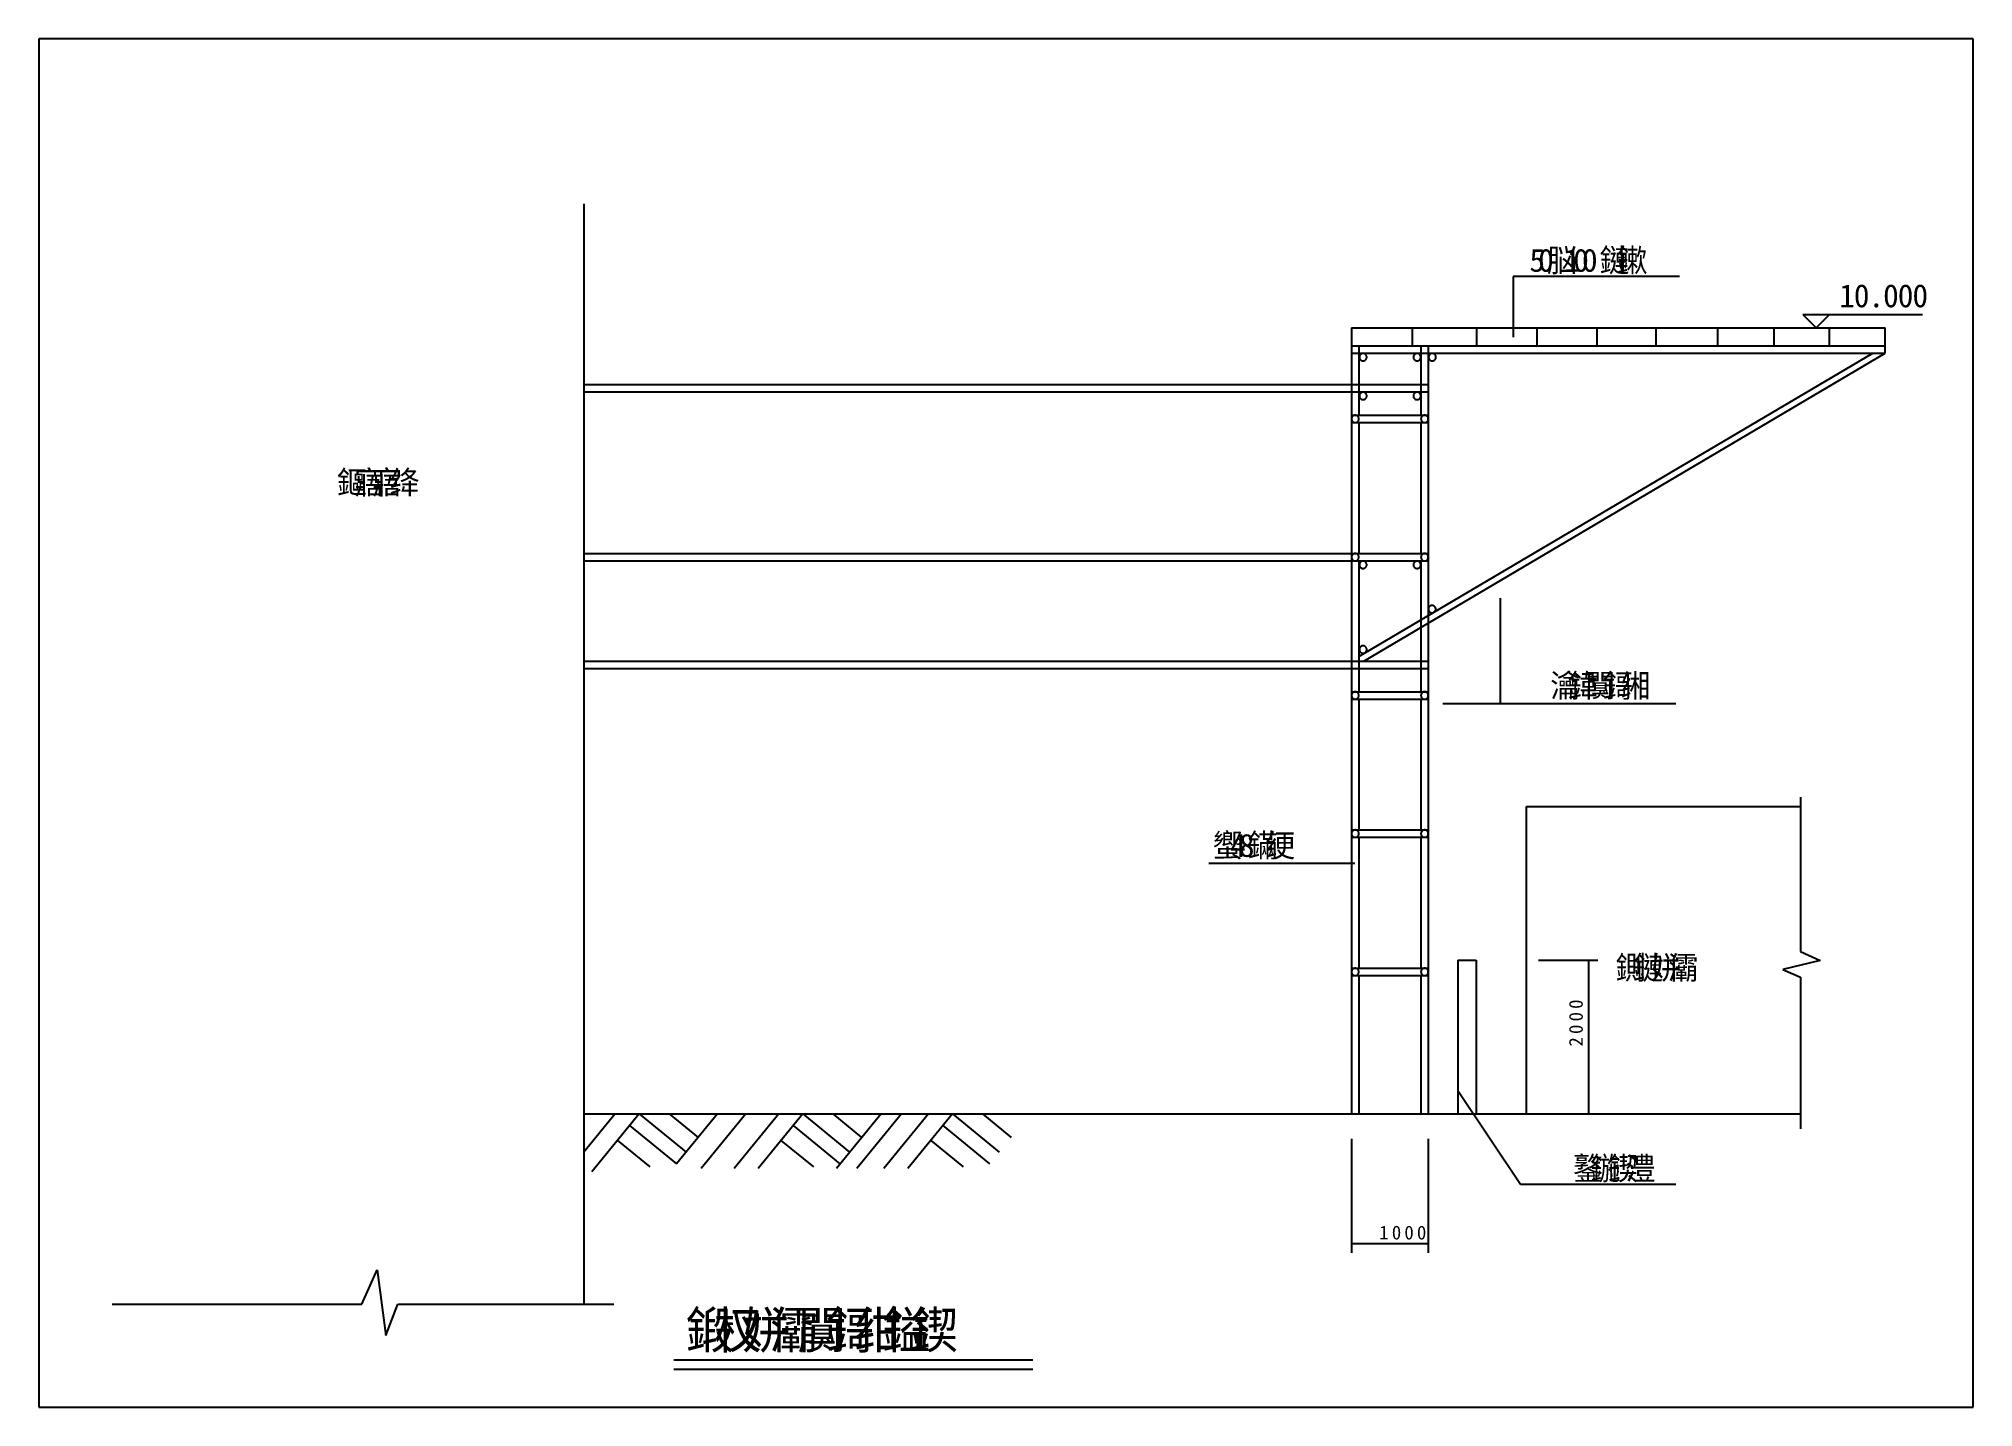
# Model space of a CAD drawing. Header units: metres. Extents: x 0 to 420, y 0 to 297.
import ezdxf

# ---------------------------------------------------------------- set-up
doc = ezdxf.new("R2010")
doc.units = ezdxf.units.M

msp = doc.modelspace()

# ---------------------------------------------------------------- linework, layer by layer
for p, q in [((420, 297), (0, 297)), ((0, 297), (0, 0)), ((420, 0), (420, 297)), ((118.35, 261.15), (118.35, 22.36)), ((356.25, 245.43), (320.07, 245.43)), ((320.07, 245.43), (320.07, 232.2)), ((382.98, 237.17), (408.98, 237.17)), ((382.98, 237.17), (385.9, 234.26)), ((388.81, 237.17), (385.9, 234.26)), ((285.01, 234.26), (285.01, 63.69)), ((285.01, 234.26), (400.88, 234.26)), ((298.28, 230.35), (298.28, 234.26)), ((312.22, 230.35), (312.22, 234.26)), ((325.29, 230.35), (325.29, 234.26)), ((338.37, 230.35), (338.37, 234.26)), ((351.16, 230.35), (351.16, 234.26)), ((364.53, 230.35), (364.53, 234.26)), ((376.74, 230.35), (376.74, 234.26)), ((388.81, 230.35), (388.81, 234.26)), ((400.88, 228.75), (400.88, 234.26)), ((285.01, 230.35), (400.88, 230.35)), ((285.01, 228.75), (400.88, 228.75)), ((286.61, 230.35), (286.61, 215.29)), ((286.61, 162.9), (398.17, 228.75)), ((287.72, 161.95), (400.88, 228.75)), ((300.08, 230.35), (300.08, 215.29)), ((301.68, 230.35), (301.68, 63.69)), ((118.35, 221.95), (301.68, 221.95)), ((118.35, 220.35), (301.68, 220.35)), ((285.01, 215.29), (301.68, 215.29)), ((285.01, 213.69), (301.68, 213.69)), ((286.61, 213.69), (286.61, 185.29)), ((300.08, 213.69), (300.08, 185.29)), ((118.35, 185.29), (301.68, 185.29)), ((118.35, 183.69), (301.68, 183.69)), ((286.61, 183.69), (286.61, 155.29)), ((300.08, 183.69), (300.08, 155.29)), ((317.34, 152.67), (317.34, 175.61)), ((118.35, 161.95), (301.68, 161.95)), ((118.35, 160.35), (301.68, 160.35)), ((285.01, 155.29), (301.68, 155.29)), ((285.01, 153.69), (301.68, 153.69)), ((286.61, 153.69), (286.61, 125.29)), ((300.08, 153.69), (300.08, 125.29)), ((355.45, 152.67), (304.83, 152.67)), ((323, 130.35), (382.46, 130.35)), ((323, 63.69), (323, 130.35)), ((382.46, 132.43), (382.46, 98.88)), ((285.01, 125.29), (301.68, 125.29)), ((285.01, 123.69), (301.68, 123.69)), ((286.61, 123.69), (286.61, 95.29)), ((300.08, 123.69), (300.08, 95.29)), ((254.02, 118.1), (285.76, 118.1)), ((308.09, 97.02), (308.09, 63.69)), ((308.09, 97.02), (312.09, 97.02)), ((312.09, 97.02), (312.09, 63.69)), ((325.57, 97.02), (338.47, 97.02)), ((336.47, 97.02), (336.47, 63.69)), ((386.78, 96.96), (378.62, 95.04)), ((382.46, 98.88), (386.78, 96.96)), ((285.01, 95.29), (301.68, 95.29)), ((285.01, 93.69), (301.68, 93.69)), ((286.61, 93.69), (286.61, 63.69)), ((300.08, 93.69), (300.08, 63.69)), ((378.62, 95.04), (382.46, 93.37)), ((382.46, 93.37), (382.46, 60.45)), ((308.09, 68.72), (321.7, 48.43)), ((118.35, 63.69), (382.46, 63.69)), ((125.17, 63.69), (118.35, 55.36)), ((130.38, 63.69), (120.1, 51.13)), ((130.38, 63.69), (140.55, 55.37)), ((136.9, 63.69), (143.16, 58.56)), ((147.36, 63.69), (138.45, 52.81)), ((153.54, 63.69), (143.85, 51.85)), ((160.65, 63.69), (150.96, 51.85)), ((165.87, 63.69), (156.17, 51.85)), ((165.87, 63.69), (176.03, 55.37)), ((172.38, 63.69), (178.64, 58.56)), ((182.89, 63.69), (173.2, 51.85)), ((187.28, 63.69), (177.59, 51.85)), ((193.15, 63.69), (183.46, 51.85)), ((198.36, 63.69), (188.67, 51.85)), ((198.36, 63.69), (208.53, 55.37)), ((204.88, 63.69), (211.14, 58.56)), ((325.37, 63.69), (338.47, 63.69)), ((128.29, 61.13), (138.45, 52.81)), ((163.77, 61.13), (173.93, 52.81)), ((196.27, 61.13), (206.43, 52.81)), ((125.67, 57.93), (132.71, 52.17)), ((161.15, 57.93), (168.19, 52.17)), ((193.65, 57.93), (200.69, 52.17)), ((285.01, 58.27), (285.01, 33.51)), ((301.68, 58.27), (301.68, 33.51)), ((321.7, 48.43), (355.42, 48.43)), ((285.01, 35.51), (301.68, 35.51)), ((70.12, 22.36), (73.5, 29.85)), ((73.5, 29.85), (75.37, 15.61)), ((15.94, 22.36), (70.12, 22.36)), ((75.37, 15.61), (78, 22.36)), ((78, 22.36), (124.87, 22.36)), ((137.87, 10.28), (215.81, 10.28)), ((137.87, 8.29), (215.81, 8.29)), ((0, 0), (420, 0))]:
    msp.add_line(p, q)
for points in [[(288.31, 227.88), (288.31, 227.96), (288.3, 228.04), (288.28, 228.11), (288.25, 228.19), (288.22, 228.26), (288.18, 228.32), (288.13, 228.39), (288.08, 228.45), (288.02, 228.5), (287.96, 228.55), (287.89, 228.59), (287.82, 228.62), (287.74, 228.65), (287.67, 228.66), (287.59, 228.68), (287.51, 228.68), (287.43, 228.68), (287.36, 228.66), (287.28, 228.65), (287.21, 228.62), (287.13, 228.59), (287.07, 228.55), (287, 228.5), (286.95, 228.45), (286.89, 228.39), (286.85, 228.32), (286.81, 228.26), (286.77, 228.19), (286.75, 228.11), (286.73, 228.04), (286.72, 227.96), (286.71, 227.88), (286.72, 227.8), (286.73, 227.72), (286.75, 227.65), (286.77, 227.57), (286.81, 227.5), (286.85, 227.44), (286.89, 227.37), (286.95, 227.31), (287, 227.26), (287.07, 227.21), (287.13, 227.17), (287.21, 227.14), (287.28, 227.11), (287.36, 227.1), (287.43, 227.08), (287.51, 227.08), (287.59, 227.08), (287.67, 227.1), (287.74, 227.11), (287.82, 227.14), (287.89, 227.17), (287.96, 227.21), (288.02, 227.26), (288.08, 227.31), (288.13, 227.37), (288.18, 227.44), (288.22, 227.5), (288.25, 227.57), (288.28, 227.65), (288.3, 227.72), (288.31, 227.8), (288.31, 227.88)], [(300.04, 227.88), (300.04, 227.96), (300.03, 228.04), (300.01, 228.11), (299.98, 228.19), (299.95, 228.26), (299.91, 228.32), (299.86, 228.39), (299.81, 228.45), (299.75, 228.5), (299.69, 228.55), (299.62, 228.59), (299.55, 228.62), (299.47, 228.65), (299.4, 228.66), (299.32, 228.68), (299.24, 228.68), (299.16, 228.68), (299.09, 228.66), (299.01, 228.65), (298.94, 228.62), (298.86, 228.59), (298.8, 228.55), (298.73, 228.5), (298.68, 228.45), (298.62, 228.39), (298.58, 228.32), (298.54, 228.26), (298.5, 228.19), (298.48, 228.11), (298.46, 228.04), (298.45, 227.96), (298.44, 227.88), (298.45, 227.8), (298.46, 227.72), (298.48, 227.65), (298.5, 227.57), (298.54, 227.5), (298.58, 227.44), (298.62, 227.37), (298.68, 227.31), (298.73, 227.26), (298.8, 227.21), (298.86, 227.17), (298.94, 227.14), (299.01, 227.11), (299.09, 227.1), (299.16, 227.08), (299.24, 227.08), (299.32, 227.08), (299.4, 227.1), (299.47, 227.11), (299.55, 227.14), (299.62, 227.17), (299.69, 227.21), (299.75, 227.26), (299.81, 227.31), (299.86, 227.37), (299.91, 227.44), (299.95, 227.5), (299.98, 227.57), (300.01, 227.65), (300.03, 227.72), (300.04, 227.8), (300.04, 227.88)], [(303.35, 227.88), (303.34, 227.96), (303.33, 228.04), (303.31, 228.11), (303.29, 228.19), (303.25, 228.26), (303.21, 228.32), (303.17, 228.39), (303.11, 228.45), (303.06, 228.5), (302.99, 228.55), (302.93, 228.59), (302.85, 228.62), (302.78, 228.65), (302.7, 228.66), (302.63, 228.68), (302.55, 228.68), (302.47, 228.68), (302.39, 228.66), (302.32, 228.65), (302.24, 228.62), (302.17, 228.59), (302.1, 228.55), (302.04, 228.5), (301.98, 228.45), (301.93, 228.39), (301.88, 228.32), (301.84, 228.26), (301.81, 228.19), (301.78, 228.11), (301.76, 228.04), (301.75, 227.96), (301.75, 227.88), (301.75, 227.8), (301.76, 227.72), (301.78, 227.65), (301.81, 227.57), (301.84, 227.5), (301.88, 227.44), (301.93, 227.37), (301.98, 227.31), (302.04, 227.26), (302.1, 227.21), (302.17, 227.17), (302.24, 227.14), (302.32, 227.11), (302.39, 227.1), (302.47, 227.08), (302.55, 227.08), (302.63, 227.08), (302.7, 227.1), (302.78, 227.11), (302.85, 227.14), (302.93, 227.17), (302.99, 227.21), (303.06, 227.26), (303.11, 227.31), (303.17, 227.37), (303.21, 227.44), (303.25, 227.5), (303.29, 227.57), (303.31, 227.65), (303.33, 227.72), (303.34, 227.8), (303.35, 227.88)], [(288.31, 219.47), (288.31, 219.55), (288.3, 219.63), (288.28, 219.7), (288.25, 219.78), (288.22, 219.85), (288.18, 219.92), (288.13, 219.98), (288.08, 220.04), (288.02, 220.09), (287.96, 220.14), (287.89, 220.18), (287.82, 220.21), (287.74, 220.24), (287.67, 220.26), (287.59, 220.27), (287.51, 220.27), (287.43, 220.27), (287.36, 220.26), (287.28, 220.24), (287.21, 220.21), (287.13, 220.18), (287.07, 220.14), (287, 220.09), (286.95, 220.04), (286.89, 219.98), (286.85, 219.92), (286.81, 219.85), (286.77, 219.78), (286.75, 219.7), (286.73, 219.63), (286.72, 219.55), (286.71, 219.47), (286.72, 219.39), (286.73, 219.31), (286.75, 219.24), (286.77, 219.16), (286.81, 219.09), (286.85, 219.03), (286.89, 218.96), (286.95, 218.9), (287, 218.85), (287.07, 218.81), (287.13, 218.77), (287.21, 218.73), (287.28, 218.71), (287.36, 218.69), (287.43, 218.67), (287.51, 218.67), (287.59, 218.67), (287.67, 218.69), (287.74, 218.71), (287.82, 218.73), (287.89, 218.77), (287.96, 218.81), (288.02, 218.85), (288.08, 218.9), (288.13, 218.96), (288.18, 219.03), (288.22, 219.09), (288.25, 219.16), (288.28, 219.24), (288.3, 219.31), (288.31, 219.39), (288.31, 219.47)], [(300.04, 219.47), (300.04, 219.55), (300.03, 219.63), (300.01, 219.7), (299.98, 219.78), (299.95, 219.85), (299.91, 219.92), (299.86, 219.98), (299.81, 220.04), (299.75, 220.09), (299.69, 220.14), (299.62, 220.18), (299.55, 220.21), (299.47, 220.24), (299.4, 220.26), (299.32, 220.27), (299.24, 220.27), (299.16, 220.27), (299.09, 220.26), (299.01, 220.24), (298.94, 220.21), (298.86, 220.18), (298.8, 220.14), (298.73, 220.09), (298.68, 220.04), (298.62, 219.98), (298.58, 219.92), (298.54, 219.85), (298.5, 219.78), (298.48, 219.7), (298.46, 219.63), (298.45, 219.55), (298.44, 219.47), (298.45, 219.39), (298.46, 219.31), (298.48, 219.24), (298.5, 219.16), (298.54, 219.09), (298.58, 219.03), (298.62, 218.96), (298.68, 218.9), (298.73, 218.85), (298.8, 218.81), (298.86, 218.77), (298.94, 218.73), (299.01, 218.71), (299.09, 218.69), (299.16, 218.67), (299.24, 218.67), (299.32, 218.67), (299.4, 218.69), (299.47, 218.71), (299.55, 218.73), (299.62, 218.77), (299.69, 218.81), (299.75, 218.85), (299.81, 218.9), (299.86, 218.96), (299.91, 219.03), (299.95, 219.09), (299.98, 219.16), (300.01, 219.24), (300.03, 219.31), (300.04, 219.39), (300.04, 219.47)], [(286.61, 214.49), (286.61, 214.57), (286.6, 214.64), (286.58, 214.72), (286.55, 214.79), (286.52, 214.86), (286.48, 214.93), (286.43, 214.99), (286.38, 215.05), (286.32, 215.11), (286.26, 215.15), (286.19, 215.19), (286.12, 215.23), (286.05, 215.25), (285.97, 215.27), (285.89, 215.28), (285.81, 215.29), (285.74, 215.28), (285.66, 215.27), (285.58, 215.25), (285.51, 215.23), (285.44, 215.19), (285.37, 215.15), (285.31, 215.11), (285.25, 215.05), (285.2, 214.99), (285.15, 214.93), (285.11, 214.86), (285.08, 214.79), (285.05, 214.72), (285.03, 214.64), (285.02, 214.57), (285.01, 214.49), (285.02, 214.41), (285.03, 214.33), (285.05, 214.25), (285.08, 214.18), (285.11, 214.11), (285.15, 214.04), (285.2, 213.98), (285.25, 213.92), (285.31, 213.87), (285.37, 213.82), (285.44, 213.78), (285.51, 213.75), (285.58, 213.72), (285.66, 213.7), (285.74, 213.69), (285.81, 213.69), (285.89, 213.69), (285.97, 213.7), (286.05, 213.72), (286.12, 213.75), (286.19, 213.78), (286.26, 213.82), (286.32, 213.87), (286.38, 213.92), (286.43, 213.98), (286.48, 214.04), (286.52, 214.11), (286.55, 214.18), (286.58, 214.25), (286.6, 214.33), (286.61, 214.41), (286.61, 214.49)], [(301.68, 214.49), (301.68, 214.57), (301.67, 214.64), (301.65, 214.72), (301.62, 214.79), (301.59, 214.86), (301.55, 214.93), (301.5, 214.99), (301.45, 215.05), (301.39, 215.11), (301.33, 215.15), (301.26, 215.19), (301.19, 215.23), (301.11, 215.25), (301.04, 215.27), (300.96, 215.28), (300.88, 215.29), (300.8, 215.28), (300.72, 215.27), (300.65, 215.25), (300.57, 215.23), (300.5, 215.19), (300.44, 215.15), (300.37, 215.11), (300.32, 215.05), (300.26, 214.99), (300.22, 214.93), (300.18, 214.86), (300.14, 214.79), (300.12, 214.72), (300.1, 214.64), (300.08, 214.57), (300.08, 214.49), (300.08, 214.41), (300.1, 214.33), (300.12, 214.25), (300.14, 214.18), (300.18, 214.11), (300.22, 214.04), (300.26, 213.98), (300.32, 213.92), (300.37, 213.87), (300.44, 213.82), (300.5, 213.78), (300.57, 213.75), (300.65, 213.72), (300.72, 213.7), (300.8, 213.69), (300.88, 213.69), (300.96, 213.69), (301.04, 213.7), (301.11, 213.72), (301.19, 213.75), (301.26, 213.78), (301.33, 213.82), (301.39, 213.87), (301.45, 213.92), (301.5, 213.98), (301.55, 214.04), (301.59, 214.11), (301.62, 214.18), (301.65, 214.25), (301.67, 214.33), (301.68, 214.41), (301.68, 214.49)], [(286.61, 184.49), (286.61, 184.57), (286.6, 184.64), (286.58, 184.72), (286.55, 184.79), (286.52, 184.86), (286.48, 184.93), (286.43, 184.99), (286.38, 185.05), (286.32, 185.11), (286.26, 185.15), (286.19, 185.19), (286.12, 185.23), (286.05, 185.25), (285.97, 185.27), (285.89, 185.28), (285.81, 185.29), (285.74, 185.28), (285.66, 185.27), (285.58, 185.25), (285.51, 185.23), (285.44, 185.19), (285.37, 185.15), (285.31, 185.11), (285.25, 185.05), (285.2, 184.99), (285.15, 184.93), (285.11, 184.86), (285.08, 184.79), (285.05, 184.72), (285.03, 184.64), (285.02, 184.57), (285.01, 184.49), (285.02, 184.41), (285.03, 184.33), (285.05, 184.25), (285.08, 184.18), (285.11, 184.11), (285.15, 184.04), (285.2, 183.98), (285.25, 183.92), (285.31, 183.87), (285.37, 183.82), (285.44, 183.78), (285.51, 183.75), (285.58, 183.72), (285.66, 183.7), (285.74, 183.69), (285.81, 183.69), (285.89, 183.69), (285.97, 183.7), (286.05, 183.72), (286.12, 183.75), (286.19, 183.78), (286.26, 183.82), (286.32, 183.87), (286.38, 183.92), (286.43, 183.98), (286.48, 184.04), (286.52, 184.11), (286.55, 184.18), (286.58, 184.25), (286.6, 184.33), (286.61, 184.41), (286.61, 184.49)], [(301.68, 184.49), (301.68, 184.57), (301.67, 184.64), (301.65, 184.72), (301.62, 184.79), (301.59, 184.86), (301.55, 184.93), (301.5, 184.99), (301.45, 185.05), (301.39, 185.11), (301.33, 185.15), (301.26, 185.19), (301.19, 185.23), (301.11, 185.25), (301.04, 185.27), (300.96, 185.28), (300.88, 185.29), (300.8, 185.28), (300.72, 185.27), (300.65, 185.25), (300.57, 185.23), (300.5, 185.19), (300.44, 185.15), (300.37, 185.11), (300.32, 185.05), (300.26, 184.99), (300.22, 184.93), (300.18, 184.86), (300.14, 184.79), (300.12, 184.72), (300.1, 184.64), (300.08, 184.57), (300.08, 184.49), (300.08, 184.41), (300.1, 184.33), (300.12, 184.25), (300.14, 184.18), (300.18, 184.11), (300.22, 184.04), (300.26, 183.98), (300.32, 183.92), (300.37, 183.87), (300.44, 183.82), (300.5, 183.78), (300.57, 183.75), (300.65, 183.72), (300.72, 183.7), (300.8, 183.69), (300.88, 183.69), (300.96, 183.69), (301.04, 183.7), (301.11, 183.72), (301.19, 183.75), (301.26, 183.78), (301.33, 183.82), (301.39, 183.87), (301.45, 183.92), (301.5, 183.98), (301.55, 184.04), (301.59, 184.11), (301.62, 184.18), (301.65, 184.25), (301.67, 184.33), (301.68, 184.41), (301.68, 184.49)], [(288.31, 182.83), (288.31, 182.91), (288.3, 182.99), (288.28, 183.06), (288.25, 183.14), (288.22, 183.21), (288.18, 183.28), (288.13, 183.34), (288.08, 183.4), (288.02, 183.45), (287.96, 183.5), (287.89, 183.54), (287.82, 183.57), (287.74, 183.6), (287.67, 183.62), (287.59, 183.63), (287.51, 183.63), (287.43, 183.63), (287.36, 183.62), (287.28, 183.6), (287.21, 183.57), (287.13, 183.54), (287.07, 183.5), (287, 183.45), (286.95, 183.4), (286.89, 183.34), (286.85, 183.28), (286.81, 183.21), (286.77, 183.14), (286.75, 183.06), (286.73, 182.99), (286.72, 182.91), (286.71, 182.83), (286.72, 182.75), (286.73, 182.68), (286.75, 182.6), (286.77, 182.53), (286.81, 182.45), (286.85, 182.39), (286.89, 182.32), (286.95, 182.27), (287, 182.21), (287.07, 182.17), (287.13, 182.13), (287.21, 182.09), (287.28, 182.07), (287.36, 182.05), (287.43, 182.04), (287.51, 182.03), (287.59, 182.04), (287.67, 182.05), (287.74, 182.07), (287.82, 182.09), (287.89, 182.13), (287.96, 182.17), (288.02, 182.21), (288.08, 182.27), (288.13, 182.32), (288.18, 182.39), (288.22, 182.45), (288.25, 182.53), (288.28, 182.6), (288.3, 182.68), (288.31, 182.75), (288.31, 182.83)], [(300.04, 182.83), (300.04, 182.91), (300.03, 182.99), (300.01, 183.06), (299.98, 183.14), (299.95, 183.21), (299.91, 183.28), (299.86, 183.34), (299.81, 183.4), (299.75, 183.45), (299.69, 183.5), (299.62, 183.54), (299.55, 183.57), (299.47, 183.6), (299.4, 183.62), (299.32, 183.63), (299.24, 183.63), (299.16, 183.63), (299.09, 183.62), (299.01, 183.6), (298.94, 183.57), (298.86, 183.54), (298.8, 183.5), (298.73, 183.45), (298.68, 183.4), (298.62, 183.34), (298.58, 183.28), (298.54, 183.21), (298.5, 183.14), (298.48, 183.06), (298.46, 182.99), (298.45, 182.91), (298.44, 182.83), (298.45, 182.75), (298.46, 182.68), (298.48, 182.6), (298.5, 182.53), (298.54, 182.45), (298.58, 182.39), (298.62, 182.32), (298.68, 182.27), (298.73, 182.21), (298.8, 182.17), (298.86, 182.13), (298.94, 182.09), (299.01, 182.07), (299.09, 182.05), (299.16, 182.04), (299.24, 182.03), (299.32, 182.04), (299.4, 182.05), (299.47, 182.07), (299.55, 182.09), (299.62, 182.13), (299.69, 182.17), (299.75, 182.21), (299.81, 182.27), (299.86, 182.32), (299.91, 182.39), (299.95, 182.45), (299.98, 182.53), (300.01, 182.6), (300.03, 182.68), (300.04, 182.75), (300.04, 182.83)], [(303.3, 173.22), (303.29, 173.3), (303.28, 173.38), (303.26, 173.46), (303.24, 173.53), (303.2, 173.6), (303.16, 173.67), (303.12, 173.73), (303.06, 173.79), (303.01, 173.84), (302.94, 173.89), (302.88, 173.93), (302.8, 173.96), (302.73, 173.99), (302.65, 174.01), (302.58, 174.02), (302.5, 174.02), (302.42, 174.02), (302.34, 174.01), (302.27, 173.99), (302.19, 173.96), (302.12, 173.93), (302.05, 173.89), (301.99, 173.84), (301.93, 173.79), (301.88, 173.73), (301.83, 173.67), (301.79, 173.6), (301.76, 173.53), (301.73, 173.46), (301.71, 173.38), (301.7, 173.3), (301.7, 173.22), (301.7, 173.14), (301.71, 173.07), (301.73, 172.99), (301.76, 172.92), (301.79, 172.85), (301.83, 172.78), (301.88, 172.72), (301.93, 172.66), (301.99, 172.6), (302.05, 172.56), (302.12, 172.52), (302.19, 172.48), (302.27, 172.46), (302.34, 172.44), (302.42, 172.43), (302.5, 172.42), (302.58, 172.43), (302.65, 172.44), (302.73, 172.46), (302.8, 172.48), (302.88, 172.52), (302.94, 172.56), (303.01, 172.6), (303.06, 172.66), (303.12, 172.72), (303.16, 172.78), (303.2, 172.85), (303.24, 172.92), (303.26, 172.99), (303.28, 173.07), (303.29, 173.14), (303.3, 173.22)], [(288.31, 164.44), (288.31, 164.52), (288.3, 164.6), (288.28, 164.67), (288.25, 164.75), (288.22, 164.82), (288.18, 164.88), (288.13, 164.95), (288.08, 165.01), (288.02, 165.06), (287.96, 165.1), (287.89, 165.15), (287.82, 165.18), (287.74, 165.21), (287.67, 165.22), (287.59, 165.24), (287.51, 165.24), (287.43, 165.24), (287.36, 165.22), (287.28, 165.21), (287.21, 165.18), (287.13, 165.15), (287.07, 165.1), (287, 165.06), (286.95, 165.01), (286.89, 164.95), (286.85, 164.88), (286.81, 164.82), (286.77, 164.75), (286.75, 164.67), (286.73, 164.6), (286.72, 164.52), (286.71, 164.44), (286.72, 164.36), (286.73, 164.28), (286.75, 164.21), (286.77, 164.13), (286.81, 164.06), (286.85, 164), (286.89, 163.93), (286.95, 163.87), (287, 163.82), (287.07, 163.77), (287.13, 163.73), (287.21, 163.7), (287.28, 163.67), (287.36, 163.66), (287.43, 163.64), (287.51, 163.64), (287.59, 163.64), (287.67, 163.66), (287.74, 163.67), (287.82, 163.7), (287.89, 163.73), (287.96, 163.77), (288.02, 163.82), (288.08, 163.87), (288.13, 163.93), (288.18, 164), (288.22, 164.06), (288.25, 164.13), (288.28, 164.21), (288.3, 164.28), (288.31, 164.36), (288.31, 164.44)], [(286.61, 154.49), (286.61, 154.57), (286.6, 154.64), (286.58, 154.72), (286.55, 154.79), (286.52, 154.86), (286.48, 154.93), (286.43, 154.99), (286.38, 155.05), (286.32, 155.11), (286.26, 155.15), (286.19, 155.19), (286.12, 155.23), (286.05, 155.25), (285.97, 155.27), (285.89, 155.28), (285.81, 155.29), (285.74, 155.28), (285.66, 155.27), (285.58, 155.25), (285.51, 155.23), (285.44, 155.19), (285.37, 155.15), (285.31, 155.11), (285.25, 155.05), (285.2, 154.99), (285.15, 154.93), (285.11, 154.86), (285.08, 154.79), (285.05, 154.72), (285.03, 154.64), (285.02, 154.57), (285.01, 154.49), (285.02, 154.41), (285.03, 154.33), (285.05, 154.25), (285.08, 154.18), (285.11, 154.11), (285.15, 154.04), (285.2, 153.98), (285.25, 153.92), (285.31, 153.87), (285.37, 153.82), (285.44, 153.78), (285.51, 153.75), (285.58, 153.72), (285.66, 153.7), (285.74, 153.69), (285.81, 153.69), (285.89, 153.69), (285.97, 153.7), (286.05, 153.72), (286.12, 153.75), (286.19, 153.78), (286.26, 153.82), (286.32, 153.87), (286.38, 153.92), (286.43, 153.98), (286.48, 154.04), (286.52, 154.11), (286.55, 154.18), (286.58, 154.25), (286.6, 154.33), (286.61, 154.41), (286.61, 154.49)], [(301.68, 154.49), (301.68, 154.57), (301.67, 154.64), (301.65, 154.72), (301.62, 154.79), (301.59, 154.86), (301.55, 154.93), (301.5, 154.99), (301.45, 155.05), (301.39, 155.11), (301.33, 155.15), (301.26, 155.19), (301.19, 155.23), (301.11, 155.25), (301.04, 155.27), (300.96, 155.28), (300.88, 155.29), (300.8, 155.28), (300.72, 155.27), (300.65, 155.25), (300.57, 155.23), (300.5, 155.19), (300.44, 155.15), (300.37, 155.11), (300.32, 155.05), (300.26, 154.99), (300.22, 154.93), (300.18, 154.86), (300.14, 154.79), (300.12, 154.72), (300.1, 154.64), (300.08, 154.57), (300.08, 154.49), (300.08, 154.41), (300.1, 154.33), (300.12, 154.25), (300.14, 154.18), (300.18, 154.11), (300.22, 154.04), (300.26, 153.98), (300.32, 153.92), (300.37, 153.87), (300.44, 153.82), (300.5, 153.78), (300.57, 153.75), (300.65, 153.72), (300.72, 153.7), (300.8, 153.69), (300.88, 153.69), (300.96, 153.69), (301.04, 153.7), (301.11, 153.72), (301.19, 153.75), (301.26, 153.78), (301.33, 153.82), (301.39, 153.87), (301.45, 153.92), (301.5, 153.98), (301.55, 154.04), (301.59, 154.11), (301.62, 154.18), (301.65, 154.25), (301.67, 154.33), (301.68, 154.41), (301.68, 154.49)], [(286.61, 124.49), (286.61, 124.57), (286.6, 124.64), (286.58, 124.72), (286.55, 124.79), (286.52, 124.86), (286.48, 124.93), (286.43, 124.99), (286.38, 125.05), (286.32, 125.11), (286.26, 125.15), (286.19, 125.19), (286.12, 125.23), (286.05, 125.25), (285.97, 125.27), (285.89, 125.28), (285.81, 125.29), (285.74, 125.28), (285.66, 125.27), (285.58, 125.25), (285.51, 125.23), (285.44, 125.19), (285.37, 125.15), (285.31, 125.11), (285.25, 125.05), (285.2, 124.99), (285.15, 124.93), (285.11, 124.86), (285.08, 124.79), (285.05, 124.72), (285.03, 124.64), (285.02, 124.57), (285.01, 124.49), (285.02, 124.41), (285.03, 124.33), (285.05, 124.25), (285.08, 124.18), (285.11, 124.11), (285.15, 124.04), (285.2, 123.98), (285.25, 123.92), (285.31, 123.87), (285.37, 123.82), (285.44, 123.78), (285.51, 123.75), (285.58, 123.72), (285.66, 123.7), (285.74, 123.69), (285.81, 123.69), (285.89, 123.69), (285.97, 123.7), (286.05, 123.72), (286.12, 123.75), (286.19, 123.78), (286.26, 123.82), (286.32, 123.87), (286.38, 123.92), (286.43, 123.98), (286.48, 124.04), (286.52, 124.11), (286.55, 124.18), (286.58, 124.25), (286.6, 124.33), (286.61, 124.41), (286.61, 124.49)], [(301.68, 124.49), (301.68, 124.57), (301.67, 124.64), (301.65, 124.72), (301.62, 124.79), (301.59, 124.86), (301.55, 124.93), (301.5, 124.99), (301.45, 125.05), (301.39, 125.11), (301.33, 125.15), (301.26, 125.19), (301.19, 125.23), (301.11, 125.25), (301.04, 125.27), (300.96, 125.28), (300.88, 125.29), (300.8, 125.28), (300.72, 125.27), (300.65, 125.25), (300.57, 125.23), (300.5, 125.19), (300.44, 125.15), (300.37, 125.11), (300.32, 125.05), (300.26, 124.99), (300.22, 124.93), (300.18, 124.86), (300.14, 124.79), (300.12, 124.72), (300.1, 124.64), (300.08, 124.57), (300.08, 124.49), (300.08, 124.41), (300.1, 124.33), (300.12, 124.25), (300.14, 124.18), (300.18, 124.11), (300.22, 124.04), (300.26, 123.98), (300.32, 123.92), (300.37, 123.87), (300.44, 123.82), (300.5, 123.78), (300.57, 123.75), (300.65, 123.72), (300.72, 123.7), (300.8, 123.69), (300.88, 123.69), (300.96, 123.69), (301.04, 123.7), (301.11, 123.72), (301.19, 123.75), (301.26, 123.78), (301.33, 123.82), (301.39, 123.87), (301.45, 123.92), (301.5, 123.98), (301.55, 124.04), (301.59, 124.11), (301.62, 124.18), (301.65, 124.25), (301.67, 124.33), (301.68, 124.41), (301.68, 124.49)], [(286.61, 94.49), (286.61, 94.57), (286.6, 94.64), (286.58, 94.72), (286.55, 94.79), (286.52, 94.86), (286.48, 94.93), (286.43, 94.99), (286.38, 95.05), (286.32, 95.11), (286.26, 95.15), (286.19, 95.19), (286.12, 95.23), (286.05, 95.25), (285.97, 95.27), (285.89, 95.28), (285.81, 95.29), (285.74, 95.28), (285.66, 95.27), (285.58, 95.25), (285.51, 95.23), (285.44, 95.19), (285.37, 95.15), (285.31, 95.11), (285.25, 95.05), (285.2, 94.99), (285.15, 94.93), (285.11, 94.86), (285.08, 94.79), (285.05, 94.72), (285.03, 94.64), (285.02, 94.57), (285.01, 94.49), (285.02, 94.41), (285.03, 94.33), (285.05, 94.25), (285.08, 94.18), (285.11, 94.11), (285.15, 94.04), (285.2, 93.98), (285.25, 93.92), (285.31, 93.87), (285.37, 93.82), (285.44, 93.78), (285.51, 93.75), (285.58, 93.72), (285.66, 93.7), (285.74, 93.69), (285.81, 93.69), (285.89, 93.69), (285.97, 93.7), (286.05, 93.72), (286.12, 93.75), (286.19, 93.78), (286.26, 93.82), (286.32, 93.87), (286.38, 93.92), (286.43, 93.98), (286.48, 94.04), (286.52, 94.11), (286.55, 94.18), (286.58, 94.25), (286.6, 94.33), (286.61, 94.41), (286.61, 94.49)], [(301.68, 94.49), (301.68, 94.57), (301.67, 94.64), (301.65, 94.72), (301.62, 94.79), (301.59, 94.86), (301.55, 94.93), (301.5, 94.99), (301.45, 95.05), (301.39, 95.11), (301.33, 95.15), (301.26, 95.19), (301.19, 95.23), (301.11, 95.25), (301.04, 95.27), (300.96, 95.28), (300.88, 95.29), (300.8, 95.28), (300.72, 95.27), (300.65, 95.25), (300.57, 95.23), (300.5, 95.19), (300.44, 95.15), (300.37, 95.11), (300.32, 95.05), (300.26, 94.99), (300.22, 94.93), (300.18, 94.86), (300.14, 94.79), (300.12, 94.72), (300.1, 94.64), (300.08, 94.57), (300.08, 94.49), (300.08, 94.41), (300.1, 94.33), (300.12, 94.25), (300.14, 94.18), (300.18, 94.11), (300.22, 94.04), (300.26, 93.98), (300.32, 93.92), (300.37, 93.87), (300.44, 93.82), (300.5, 93.78), (300.57, 93.75), (300.65, 93.72), (300.72, 93.7), (300.8, 93.69), (300.88, 93.69), (300.96, 93.69), (301.04, 93.7), (301.11, 93.72), (301.19, 93.75), (301.26, 93.78), (301.33, 93.82), (301.39, 93.87), (301.45, 93.92), (301.5, 93.98), (301.55, 94.04), (301.59, 94.11), (301.62, 94.18), (301.65, 94.25), (301.67, 94.33), (301.68, 94.41), (301.68, 94.49)]]:
    msp.add_lwpolyline(points)

# ---------------------------------------------------------------- texts
for s, height, p in [('脳', 5, (327.44, 246.42)), ('鏈', 5, (338.85, 246.42)), ('鏉', 5, (342.65, 246.42)), ('5', 5, (323.63, 246.42)), ('0', 5, (325.53, 246.42)), ('1', 5, (331.24, 246.42)), ('0', 5, (333.14, 246.42)), ('0', 5, (335.04, 246.42)), ('0', 5, (394.06, 238.72)), ('0', 5, (400.42, 238.72)), ('0', 5, (403.6, 238.72)), ('0', 5, (406.79, 238.72)), ('1', 5, (390.88, 238.72)), ('.', 5, (397.24, 238.72)), ('鏂', 5, (64.76, 198.2)), ('寤', 5, (68.56, 198.2)), ('寤', 5, (72.37, 198.2)), ('绛', 5, (76.17, 198.2)), ('瀹', 5, (328.17, 154.11)), ('鍏', 5, (331.97, 154.11)), ('鎶', 5, (339.58, 154.11)), ('缃', 5, (343.38, 154.11)), ('闃', 5, (335.77, 154.11)), ('蠁', 5, (254.85, 119.45)), ('4', 5, (258.66, 119.45)), ('8', 5, (260.56, 119.45)), ('鏋', 5, (262.46, 119.45)), ('绠', 5, (266.27, 119.45)), ('鍘', 5, (342.36, 92.9)), ('鏈', 5, (346.16, 92.9)), ('姘', 5, (349.97, 92.9)), ('灞', 5, (353.77, 92.9)), ('鐜', 5, (333.09, 49.34)), ('鍦', 5, (336.89, 49.34)), ('鍥', 5, (340.69, 49.34)), ('澧', 5, (344.5, 49.34)), ('1', 3, (291.03, 36.42)), ('0', 3, (293.76, 36.42)), ('0', 3, (296.48, 36.42)), ('0', 3, (299.21, 36.42)), ('鍛', 8, (140.5, 12.77)), ('杈', 8, (146.59, 12.77)), ('姘', 8, (152.68, 12.77)), ('灞', 8, (158.77, 12.77)), ('闃', 8, (164.85, 12.77)), ('鎶', 8, (170.94, 12.77)), ('绀', 8, (177.03, 12.77)), ('鎰', 8, (183.11, 12.77)), ('鍥', 8, (189.2, 12.77))]:
    msp.add_text(s, height=height).set_placement(p)
for s, p in [('0', (335.22, 86.46)), ('0', (335.22, 83.74)), ('2', (335.22, 78.28)), ('0', (335.22, 81.01))]:
    msp.add_text(s, height=3, rotation=90).set_placement(p)

doc.saveas('drawing.dxf')
